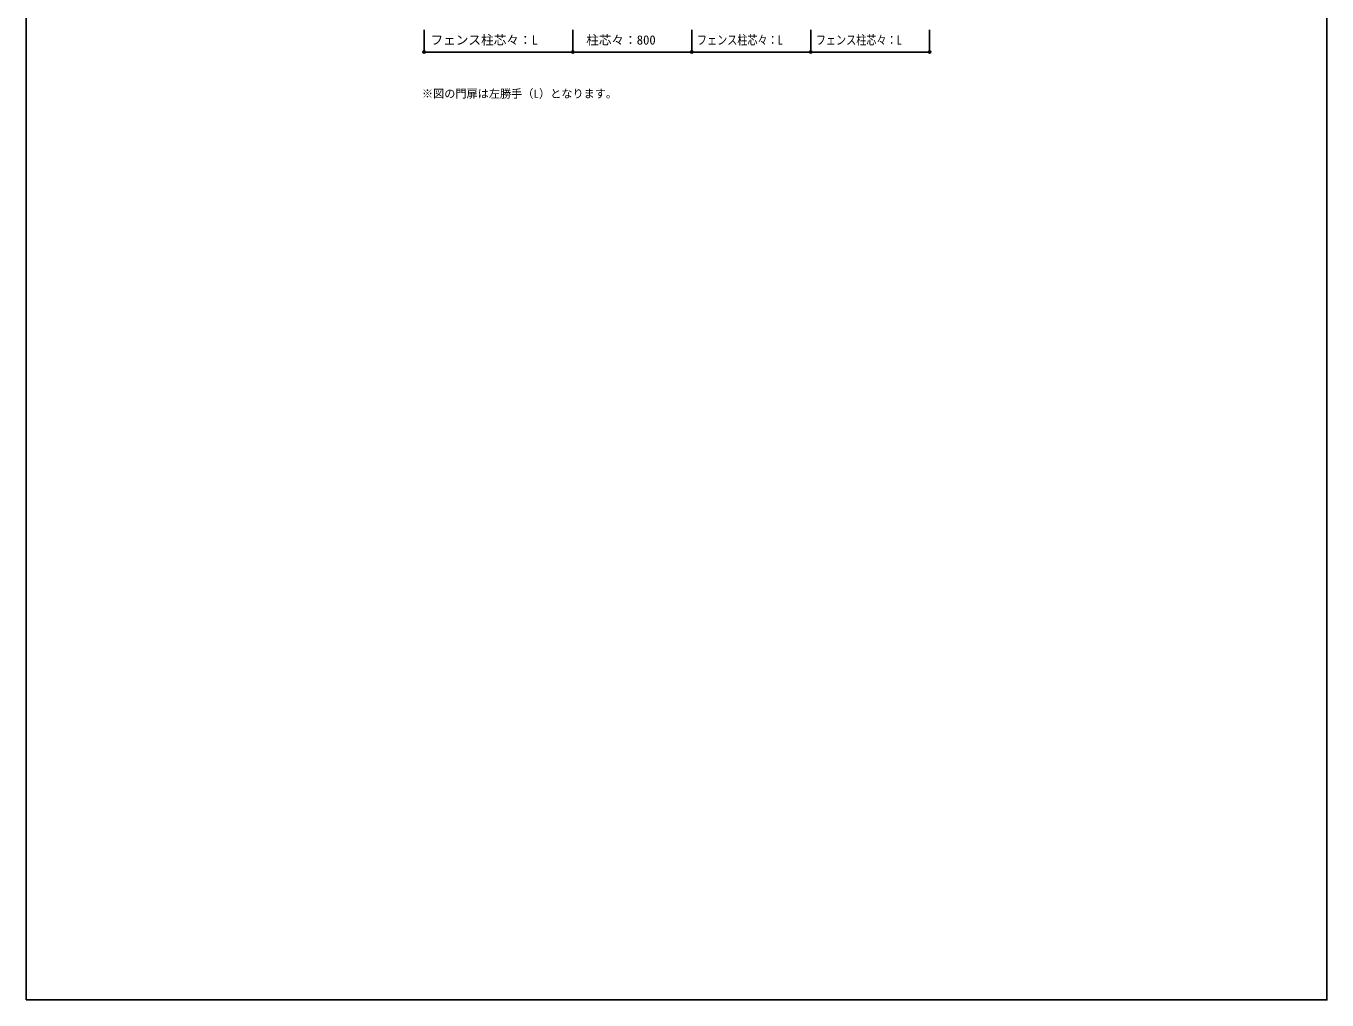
# Model space of a CAD drawing. Units: millimetres, scale not verified. Extents: x -4375 to 4375, y -6502 to 6475.
# Drawn here: x -4375 to 4375, y -6502 to 53 of the extents above; entities that cross this region are included whole.
import ezdxf
from ezdxf.enums import TextEntityAlignment as Align

# ---------------------------------------------------------------- set-up
doc = ezdxf.new("R2010")
doc.units = ezdxf.units.MM
doc.header["$LTSCALE"] = 30
for name, color, linetype in [('0-1_USER1', 3, 'Continuous'), ('0-4_YKK_D', 6, 'Continuous'), ('0-5_YKK_ZWAK', 7, 'Continuous')]:
    doc.layers.add(name, color=color, linetype=linetype)
doc.styles.add('ＭＳ ゴシック', font='')
doc.styles.get('ＭＳ ゴシック').set_extended_font_data('MS Gothic')

msp = doc.modelspace()

# ---------------------------------------------------------------- linework, layer by layer
at = {"layer": '0-4_YKK_D'}
for p, q in [((-1697.5, 28.2), (-1697.5, -122.8)), ((-697.5, 28.2), (-697.5, -122.8)), ((-697.5, 28.2), (-697.5, -122.8)), ((102.5, 28.2), (102.5, -122.8)), ((102.5, 28.2), (102.5, -122.8)), ((902.5, 28.2), (902.5, -122.8)), ((902.5, 28.2), (902.5, -122.8)), ((1702.5, 28.2), (1702.5, -122.8)), ((-1697.5, -121.8), (-697.5, -121.8)), ((-697.5, -121.8), (102.5, -121.8)), ((102.5, -121.8), (902.5, -121.8)), ((902.5, -121.8), (1702.5, -121.8))]:
    msp.add_line(p, q, dxfattribs=at)
for centre in [(-1697.5, -121.8), (-697.5, -121.8), (-697.5, -121.8), (102.5, -121.8), (102.5, -121.8), (902.5, -121.8), (902.5, -121.8), (1702.5, -121.8)]:
    msp.add_circle(centre, 7.5, dxfattribs=at)
at = {"layer": '0-5_YKK_ZWAK'}
msp.add_line((-4375, 6248.2), (-4375, -6501.8), dxfattribs=at)
msp.add_lwpolyline([(-4375, -6501.8), (4375, -6501.8), (4375, 6248.2)], dxfattribs=at)

# ---------------------------------------------------------------- texts
at = {"layer": '0-1_USER1', "style": 'ＭＳ ゴシック'}
msp.add_text('※図の門扉は左勝手（L）となります。', height=54.99, dxfattribs=at).set_placement((-1712.23, -446.44), align=Align.BOTTOM_LEFT)
at = {"layer": '0-4_YKK_D', "style": 'ＭＳ ゴシック'}
for s, p in [('フェンス柱芯々：L', (-1654.38, -90.69)), ('柱芯々：800', (-607.32, -90.69))]:
    msp.add_text(s, height=62.32, dxfattribs=at).set_placement(p, align=Align.BOTTOM_LEFT)
at = {"layer": '0-4_YKK_D', "style": 'ＭＳ ゴシック', "width": 0.8}
for p in [(137, -90.69), (937, -90.69)]:
    msp.add_text('フェンス柱芯々：L', height=62.32, dxfattribs=at).set_placement(p, align=Align.BOTTOM_LEFT)

doc.saveas('drawing.dxf')
